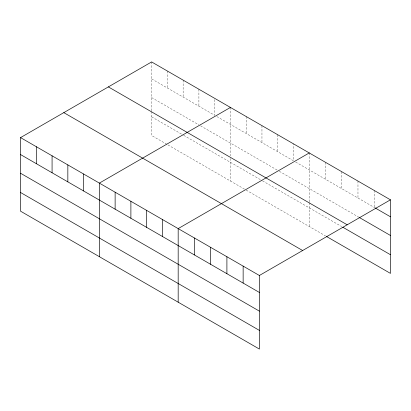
<?xml version="1.0" encoding="UTF-8"?>
<svg xmlns="http://www.w3.org/2000/svg" width="411" height="411" viewBox="0 0 411 411"><rect width="100%" height="100%" fill="white"/><g stroke="black" fill="none" stroke-linecap="round" stroke-linejoin="round"><path stroke-width="0.31" stroke-dasharray="2.06 1.54" d="M151.618 78.891L214.67 115.296L214.67 98.332M216.844 116.549L293.485 160.799L293.485 143.835M295.658 162.052L375.294 208.028M151.618 97.577L198.903 124.877M200.537 125.817L277.178 170.067M279.352 171.32L359.05 217.337M151.618 116.827L183.142 135.029M183.686 135.342L261.956 180.532M262.501 180.845L341.726 226.584M166.835 144.297L151.618 135.512L151.618 111.694M167.924 144.924L245.65 189.8M246.194 190.113L325.486 235.893M374.21 190.442L374.21 207.406M357.971 181.066L357.971 198.025M341.726 171.69L341.726 188.649M325.486 162.314L325.486 179.273M309.247 152.938L309.247 202.058M309.247 202.7L309.247 226.518M277.723 134.736L277.723 151.695M261.956 125.638L261.956 142.596M246.194 116.534L246.194 133.498M230.432 107.435L230.432 155.913M230.432 158.482L230.432 181.015M198.903 89.233L198.903 106.192M183.142 80.13L183.142 97.094M167.38 71.031L167.38 87.99M151.618 61.933L151.618 111.052"/><path stroke-width="0.62" d="M20.55 137.603L259.382 275.488L259.382 349.067L20.55 211.182L20.55 137.603L151.618 61.933L390.45 199.818L390.45 273.397L326.57 236.52M230.432 107.435L99.364 183.106L99.364 256.685M309.247 152.938L178.179 228.608L178.179 302.188M259.382 275.488L390.45 199.818M375.294 208.028L390.45 216.782M359.594 217.65L390.45 235.467M108.365 86.901L347.197 224.791M342.81 227.211L390.45 254.717M63.803 112.629L302.635 250.52M20.55 154.562L259.382 292.452M20.55 173.247L259.382 311.137M20.55 192.497L259.382 330.387M243.142 266.112L243.142 283.076M226.903 256.736L226.903 273.7M210.663 247.36L210.663 264.319M194.418 237.984L194.418 254.943M162.417 219.505L162.417 236.469M146.655 210.406L146.655 227.365M130.893 201.308L130.893 218.267M115.126 192.204L115.126 209.168M83.603 174.002L83.603 190.966M67.841 164.903L67.841 181.862M52.074 155.805L52.074 172.764M36.312 146.701L36.312 163.66"/></g></svg>
